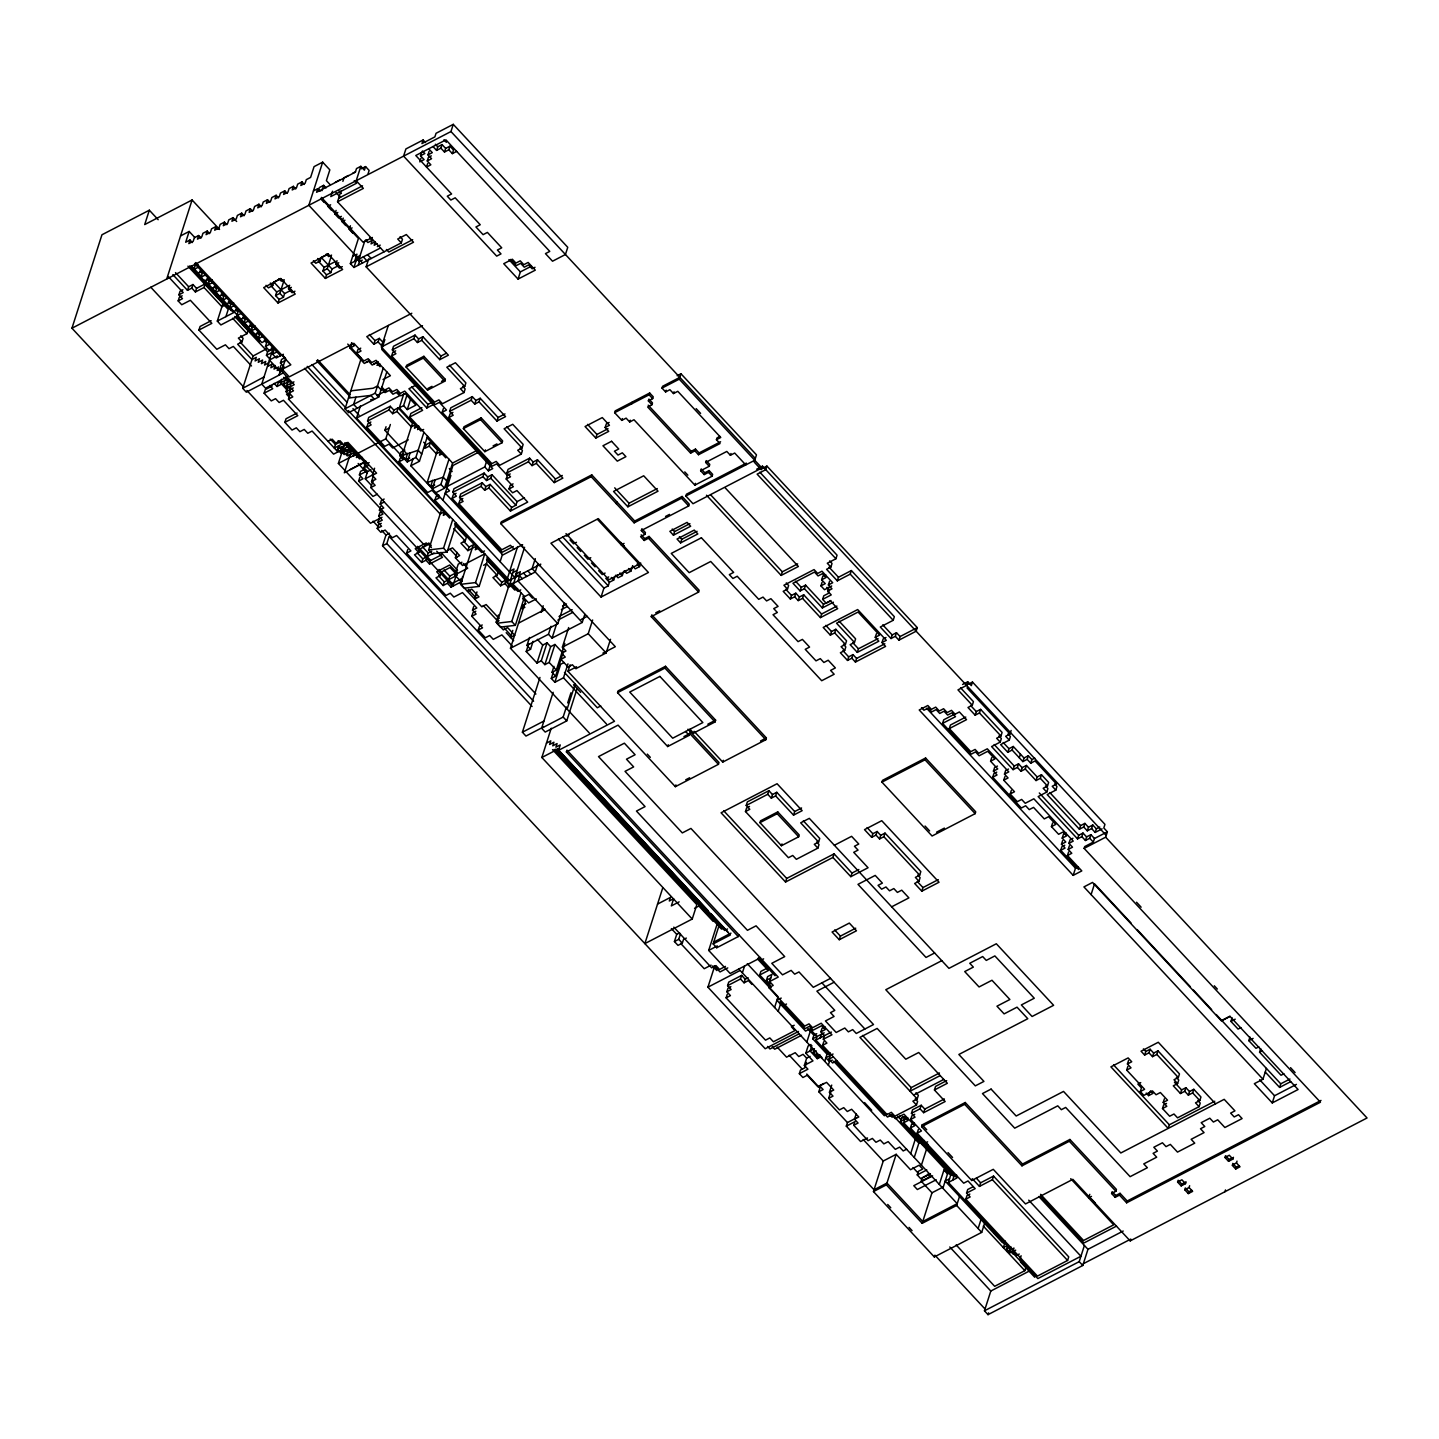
<?xml version="1.0" encoding="UTF-8"?>
<svg xmlns="http://www.w3.org/2000/svg" width="1439" height="1439" viewBox="0 0 1439 1439"><rect width="100%" height="100%" fill="white"/><g stroke="black" fill="none" stroke-linecap="round" stroke-linejoin="round"><path stroke-width="1.5" d="M738.783 969.023L957.205 1203.652L922.759 1221.531L886.946 1183.074L874.031 1189.765L71.95 328.218L101.953 234.773L149.332 210.202L158.164 219.699M149.332 210.202L144.709 224.574L192.089 199.985L219.537 229.467M166.708 279.04L192.089 199.985M194.895 237.597L189.157 231.445L185.703 242.238L190.002 239.989L192.394 242.561M190.002 239.989L188.851 243.587L193.168 241.356L194.319 237.759L198.618 235.528L201.01 238.083M251.519 365.956L233.334 346.439L229.017 348.67L225.437 344.82L216.821 349.281L198.924 330.053L211.839 323.361L190.362 300.283L181.746 304.744L178.166 300.895L182.483 298.664L178.904 294.815L180.055 291.218L182.915 289.743M198.618 235.528L197.467 239.126L201.784 236.877L202.935 233.298L207.234 231.049L209.626 233.622M178.166 300.895L179.317 297.297L182.195 295.822M201.73 271.144L197.413 273.374L193.833 269.525L194.985 265.927L197.863 264.434M172.86 274.615L187.502 290.354L188.671 286.757L192.97 284.526L196.549 288.358L195.398 291.955L191.819 288.106L192.97 284.526M207.234 231.049L206.083 234.647L210.382 232.416L211.551 228.819L215.85 226.589L218.242 229.143M215.85 226.589L214.699 230.186L218.998 227.938L220.167 224.358L224.466 222.11L226.858 224.682M208.889 278.824L204.572 281.073L200.992 277.223L202.162 273.626L199.769 271.054M224.466 222.11L223.315 225.707L227.614 223.477L228.765 219.879L233.082 217.649L236.662 221.498M195.398 291.955L204.014 287.494L205.165 283.897L223.063 303.125L217.307 321.095L220.887 324.944L238.101 316.004M216.048 286.523L211.749 288.753L208.169 284.904L209.321 281.325L212.181 279.832M233.082 217.649L231.931 221.246L236.23 218.998L237.381 215.418L241.698 213.17L244.072 215.742M198.924 330.053L200.075 326.473L211.155 320.717M223.207 294.222L218.908 296.452L215.328 292.603L216.48 289.005L214.087 286.451M241.698 213.17L240.547 216.767L244.846 214.537L245.997 210.939L250.314 208.709L252.688 211.263M250.314 208.709L249.145 212.306L253.462 210.058L254.613 206.479L258.93 204.23L261.304 206.802M230.366 301.902L226.067 304.151L222.487 300.301L223.639 296.704L221.246 294.132M258.93 204.23L257.761 207.828L262.078 205.597L263.229 202L267.528 199.769L269.92 202.323M225.905 316.634L228.225 309.439L187.933 266.161M237.525 309.601L233.226 311.831L229.646 307.982L230.798 304.402L233.676 302.91M267.528 199.769L266.377 203.367L270.694 201.118L271.845 197.539L276.144 195.29L278.536 197.863M244.702 317.3L240.385 319.53L236.805 315.681L237.957 312.083L235.564 309.529M276.144 195.29L274.993 198.888L279.31 196.657L280.461 193.06L284.76 190.829L287.152 193.384M284.76 190.829L283.609 194.427L287.908 192.178L289.077 188.599L293.376 186.351L295.768 188.923M251.861 324.98L247.544 327.229L243.964 323.379L245.116 319.782L242.741 317.21M276.9 367.611L274.04 369.086L275.191 365.506L270.874 367.736L272.043 364.139L267.726 366.369L268.877 362.772L264.578 365.02L265.729 361.423L261.412 363.653L262.582 360.056L258.265 362.304L259.416 358.707L255.117 360.937L256.268 357.34L251.969 359.588L237.633 344.191L241.95 341.96L243.101 338.363L240.709 335.809M293.376 186.351L292.225 189.948L296.524 187.718L297.693 184.12L301.992 181.89L304.384 184.444M241.95 341.96L238.37 338.111L246.986 333.65L248.138 330.053L236.68 317.749M259.02 332.679L254.703 334.909L251.123 331.06L252.275 327.48L255.153 325.987M301.992 181.89L300.841 185.487L305.14 183.239L306.291 179.659L310.608 177.411L314.062 166.636L322.678 162.157L329.837 169.856L326.383 180.648L329.963 184.48M266.017 285.318L268.409 287.872L272.708 285.642L273.878 282.044L280.767 278.464L295.229 294.06L277.997 302.999L263.679 287.62L280.893 278.68M266.179 340.377L261.88 342.608L258.283 338.759L259.452 335.161L257.059 332.607M280.857 365.506L279.706 369.103L283.285 372.935L246.321 392.181L242.723 388.332L253.12 355.991L266.683 348.724M277.997 302.999L279.148 299.42L275.568 295.571L276.72 291.973L289.653 285.264L288.484 288.861L292.063 292.711L294.941 291.218M275.568 295.571L279.885 293.34L283.915 280.749M322.678 162.157L308.827 205.291L362.538 262.977M273.338 348.058L269.039 350.289L265.46 346.457L266.611 342.86L264.218 340.288M320.142 191.243L317.749 188.689L316.598 192.268L355.361 172.158L356.512 168.561L360.829 166.33L364.409 170.18L365.56 166.582L369.139 170.432L367.988 174.029M279.148 299.42L283.465 297.171L284.616 293.592L291.505 290.012M318.181 191.171L319.332 187.574L323.649 185.343L326.041 187.897M269.83 358.959L266.449 355.343L267.6 351.746L273.14 348.868M321.922 190.721L323.649 185.343M273.158 348.292L261.754 384.123L265.531 388.188L287.081 377.018M283.375 354.264L276.198 357.987L272.619 354.138L273.77 350.558L271.377 347.986M347.95 446.684L333.596 454.13L312.101 431.052L307.802 433.283L304.223 429.434L299.906 431.664L296.326 427.833L292.027 430.063L284.868 422.364L297.783 415.655L283.465 400.276L279.148 402.506L275.568 398.675L271.269 400.905L264.11 393.207L265.262 389.609L272.151 386.048M332.535 191.207L330.79 196.603L356.638 183.185L354.246 180.63M278.339 366.855L277.187 370.453L284.005 366.855L280.425 363.006L281.576 359.426L285.03 357.627M278.968 375.183L280.137 371.586L269.381 360.038L277.331 355.919M383.008 379.536L390.401 375.705L376.065 360.326L371.766 362.556L368.186 358.725L363.887 360.955L356.71 353.257L361.027 351.026L353.868 343.327L289.257 376.856L282.206 369.283L285.659 358.491L282.799 355.415M274.165 383.422L277.025 386.497L278.177 382.918L281.63 381.119M342.878 181.35L344.029 177.752L348.328 175.522M384.087 251.807L337.535 201.802L340.989 191.027M287.638 390.563L280.461 382.864L281.63 379.266M341.385 216.354L338.507 217.847L334.927 213.997L336.096 210.4M313.396 260.729L315.789 263.283L320.088 261.053L321.239 257.455L328.146 253.894M337.895 451.9L288.484 399.107L289.635 395.509L286.055 391.66L287.206 388.062L283.627 384.231L284.778 380.633M325.376 278.429L342.608 269.489L328.272 254.091L311.058 263.031L325.376 278.429L326.527 274.831L322.948 270.982L324.099 267.384L335.305 261.574M288.484 399.107L292.783 396.876L289.203 393.027L290.354 389.429L286.775 385.58L287.926 381.983L283.627 377.378M345.684 225.527L342.104 221.678L343.255 218.098M322.948 270.982L327.247 268.751L331.294 256.178M289.203 393.027L293.502 390.796L289.923 386.947L291.074 383.35L285.354 377.198M360.829 166.33L356.206 180.702L363.365 188.401L337.535 201.802M326.527 274.831L330.826 272.601L331.995 269.003L338.885 265.424M284.868 422.364L286.019 418.767L297.1 413.029M342.32 266.629L339.442 268.122L335.863 264.272L337.014 260.675M352.843 233.226L349.263 229.377L350.414 225.779M400.078 236.715L402.47 239.27L401.301 242.867L353.94 267.456L350.343 263.607L358.419 238.46L338.741 217.289M354.66 261.376L356.962 254.181L352.663 256.412M353.94 267.456L356.242 260.261M358.959 259.146L364.733 241.176L367.611 239.683M358.239 265.226L359.39 261.628L362.268 260.135M369.805 237.723L372.197 240.295L371.046 243.893L375.345 241.644L374.194 245.242L377.072 243.749M439.758 359.642L440.91 356.063L422.904 336.708L421.753 340.306L439.758 359.642L448.374 355.181L366.136 266.827L368.69 258.84M380.076 366.657L376.496 362.808L372.197 365.056L368.618 361.207L364.301 363.437L349.983 348.058L351.71 342.662M423.12 139.997L421.969 143.594L434.884 136.885L436.053 133.287L453.267 124.348L567.757 247.31L565.437 254.505L552.522 261.214L545.471 253.624L549.77 251.393L445.928 139.853L415.781 155.502L451.594 193.959L447.277 196.19L450.857 200.039L455.174 197.809L480.23 224.736L475.931 226.966L483.09 234.665L487.407 232.416L501.725 247.814L497.408 250.044L500.988 253.894L496.689 256.124L403.586 156.114L405.906 148.936L423.12 139.997L425.512 142.551M356.71 353.257L357.879 349.659L360.739 348.166M420.943 158.236L419.792 161.834L424.091 159.603L420.512 155.754L421.681 152.156M386.821 371.874L378.745 397.02L348.598 412.669L345.018 408.82L361.171 358.509L347.734 344.083M427.689 163.434L426.52 167.032L430.837 164.801L427.257 160.952L431.556 158.722L427.977 154.872L429.128 151.275M339.388 442.421L335.467 444.453L334.316 448.051L342.446 443.824M427.257 160.952L428.408 157.355L431.286 155.88M341.043 453.249L337.463 449.4L338.633 445.802L341.007 448.374M355.937 397.164L353.616 404.359L357.196 408.19M411.806 313.252L366.783 336.618L373.834 344.209L374.985 340.611L379.302 338.381L382.882 342.23L381.731 345.81L378.151 341.978L379.302 338.381M433.013 146.562L436.593 150.411L437.744 146.814L442.061 144.584L445.64 148.415L444.489 152.012L440.892 148.163L442.061 144.584M345.36 451.019L341.78 447.169L340.629 450.767L344.209 454.616M457.35 571.913L452.745 586.285L338.363 463.43L344.137 445.478M347.357 455.965L343.777 452.116L344.928 448.518L347.321 451.091M449.616 518.076L356.512 418.083L360.47 405.762M350.504 457.332L346.925 453.483L348.076 449.885L350.468 452.458M510.449 511.043L511.6 507.463L490.105 484.385L488.954 487.965L510.449 511.043L527.681 502.103L516.925 490.573L512.626 492.804L509.046 488.954L513.345 486.724L506.186 479.025L507.337 475.446L496.599 463.898L492.3 466.128L442.169 412.291L446.468 410.043L439.309 402.362L435.01 404.593L381.389 347.015L388.314 325.448M71.95 328.218L450.965 131.543L453.267 124.348M384.861 339.586L381.713 349.389L492.714 468.628L488.415 470.859L484.781 466.956L487.299 459.113M345.18 444.741L351.242 451.252L344.317 472.801L365.848 461.631M448.788 149.782L449.939 146.184L453.519 150.034L452.368 153.631L448.788 149.782L444.489 152.012M345.018 408.82L375.165 393.171L383.242 368.024M408.28 439.848L392.631 447.979L389.052 444.129L384.735 446.36L366.837 427.131L371.136 424.901L367.557 421.051L368.708 417.454L390.257 406.284L393.836 410.133L392.685 413.713L389.088 409.881L390.257 406.284M366.837 427.131L367.988 423.534L370.866 422.041M462.764 386.389L465.157 388.944L464.006 392.541L442.457 403.711L438.877 399.88L434.578 402.111L391.606 355.955L395.905 353.724L392.325 349.875L393.495 346.277L415.026 335.107L418.605 338.956L417.454 342.536L413.874 338.687L415.026 335.107M391.606 355.955L392.757 352.357L395.635 350.864M377.288 494.207L372.971 496.437L358.653 481.058L362.97 478.809L359.39 474.96L360.541 471.38L363.977 469.582M358.653 481.058L359.804 477.46M371.334 485.303L365.254 478.773L367.557 471.578L363.977 467.729L365.128 464.149M406.392 453.393L384.897 430.315L386.048 426.717M406.086 367.053L406.661 365.254L423.875 356.314L445.37 379.392L444.795 381.191L427.563 390.131L406.086 367.053L423.3 358.113L423.875 356.314M431.232 545.597L428.858 543.025L424.541 545.255L370.83 487.569L375.147 485.339L371.55 481.489L375.867 479.259L372.287 475.41L374.59 468.215M371.55 481.489L373.295 476.093M338.363 463.43L385.742 438.859L390.365 424.487M370.83 487.569L373.133 480.374M392.685 413.713L396.984 411.482L398.135 407.885L412.453 423.282L402.075 455.623L405.654 459.473L409.683 458.124M423.642 429.452L420.764 430.945L399.287 407.867L403.891 393.495M399.287 407.867L403.586 405.636L406.877 395.365M403.586 405.636L407.273 409.593L410.565 399.322M512.392 646.183L501.887 634.905L493.271 639.366L489.692 635.516L485.375 637.765L478.216 630.066L482.533 627.836L471.794 616.288L476.093 614.057L472.514 610.208L476.813 607.978L462.495 592.598L453.879 597.059L450.299 593.21L446 595.458L406.607 553.134L410.906 550.903L396.588 535.524L392.289 537.754L385.13 530.056L380.813 532.304L377.234 528.455L381.551 526.224L377.953 522.375L382.27 520.145L378.691 516.295L382.99 514.047L379.41 510.215L383.727 507.967L380.148 504.136L381.299 500.538L384.159 499.045M379.41 510.215L380.562 506.618M435.873 492.696L444.489 488.235L452.565 463.07L409.701 417.04L410.852 413.443L421.933 407.687M378.691 516.295L379.842 512.698L382.72 511.205M377.953 522.375L379.123 518.777M509.136 579.989L434.866 500.214L439.183 497.966L432.006 490.285L427.707 492.516L399.053 461.739L403.37 459.509L399.79 455.659L400.941 452.08L404.863 450.047M377.234 528.455L378.385 524.857L381.263 523.364M399.053 461.739L400.222 458.16L403.082 456.667M427.563 390.131L428.138 388.332L431.97 386.354M405.654 459.473L407.633 453.303M385.742 438.859L407.237 461.937L410.115 452.943M417.616 429.595L418.767 425.998M532.088 706.477L382.522 545.813L385.976 535.038L389.429 533.257M416.303 384.915L408.928 388.746L426.825 407.974L427.977 404.395L431.664 402.47M524.569 547.306L514.856 577.543L410.817 465.768L413.119 458.591M382.522 545.813L386.821 543.582L389.124 536.405L535.902 694.048M407.237 461.937L415.835 457.458L423.911 432.312M410.817 465.768L419.415 461.307L427.509 436.143M430.369 442.51L426.052 444.741L424.901 448.338L429.218 446.108L430.369 442.51L437.528 450.209L427.149 482.551L430.729 486.382L434.74 485.051M442.169 412.291L443.32 408.694M520.055 447.925L522.447 450.497L521.296 454.076L499.747 465.265L496.167 461.415L491.868 463.646L448.896 417.49L453.195 415.259L449.616 411.41L450.785 407.813L472.316 396.642L475.895 400.492L474.744 404.089L471.165 400.24L472.316 396.642M448.896 417.49L450.047 413.892L452.925 412.399M406.607 553.134L407.759 549.554M430.729 486.382L432.707 480.23M464.006 392.541L460.408 388.692L464.725 386.461L465.876 382.864L449.472 365.236M435.172 479.871L432.294 488.846L440.91 484.385L448.986 459.221M434.866 500.214L436.017 496.617L438.895 495.124M431.718 551.227L428.264 553.026L425.962 560.203L421.663 562.451L414.504 554.752L418.803 552.522L419.954 548.925L428.57 544.446L431.43 547.539M463.376 428.588L463.952 426.789L481.166 417.85L502.661 440.928L502.085 442.726L484.853 451.666L463.376 428.588L480.59 419.648L481.166 417.85M421.663 562.451L422.814 558.854L434.002 553.044M522.015 546.478L522.591 544.679L502.841 554.968L445.245 493.091L449.544 490.861L446.018 487.066L452.943 465.499L478.144 452.44M442.924 500.286L450.911 475.446M456.361 523.292L447.115 552.036L432.204 553.781L428.624 549.95L441.305 510.413L348.364 410.565M518.058 279.094L535.29 270.154L528.131 262.456L523.832 264.686L520.252 260.837L515.935 263.085L512.356 259.236L503.74 263.697L518.058 279.094L520.378 271.899L531.441 266.161M479.043 401.841L480.194 398.261L498.11 417.49L496.941 421.069L479.043 401.841L474.744 404.089M425.962 560.203L429.542 564.052L430.693 560.455L441.773 554.717M513.291 546.514L502.211 552.252L452.08 498.416L456.379 496.167L452.799 492.336L453.951 488.738L484.098 473.089L487.695 476.939L486.526 480.536L482.946 476.687L484.098 473.089M452.08 498.416L453.231 494.818L456.109 493.325M513.975 549.14L510.395 545.309L501.779 549.77L458.807 503.614L463.124 501.384L459.545 497.534L460.696 493.937L482.227 482.767L485.806 486.616L484.655 490.213L481.076 486.364L482.227 482.767M447.115 552.036L443.536 548.187L452.763 519.443M458.807 503.614L459.958 500.017L462.836 498.524M454.922 573.424L449.759 576.104L447.439 583.281L443.14 585.529L435.981 577.83L440.28 575.6L441.431 572.003L450.047 567.524L455.785 573.693M484.853 451.666L485.429 449.867M443.14 585.529L444.291 581.932L457.224 575.222M466.83 563.243L462.531 565.473L455.372 557.792L457.098 552.396M478.198 548.259L475.32 549.752L476.489 546.154L467.873 550.633L460.912 543.169L465.229 540.938L466.38 537.341L454.922 525.019M460.768 581.374L454.778 574.934L458.232 564.142L461.919 562.235M447.439 583.281L451.037 587.13L452.188 583.532L461.415 578.748M488.415 470.859L490.303 464.977M486.526 480.536L490.843 478.288L491.994 474.708L517.051 501.635L515.899 505.215L511.6 507.463M467.873 550.633L469.024 547.036L473.323 544.805L460.642 584.324L464.221 588.173L479.133 586.428L488.361 557.684M462.656 576.535L460.354 583.73L481.831 606.808L486.148 604.56L499.027 618.41M506.186 479.025L510.503 476.795L506.906 472.945L508.075 469.348L529.606 458.178L533.185 462.027L532.034 465.624L528.455 461.775L529.606 458.178M479.133 586.428L475.554 582.579L484.781 553.835L467.567 562.775M521.296 454.076L517.716 450.245L522.015 447.997L523.166 444.399L506.762 426.771M509.046 488.954L510.197 485.357L513.075 483.882M476.975 591.915L474.672 599.11L478.971 596.879L471.812 589.181L467.513 591.411M472.514 610.208L473.665 606.61M602.869 653.162L615.316 646.705L500.736 523.616L501.312 521.817L591.771 474.888L634.725 521.044L634.149 522.843L591.177 476.687L591.771 474.888M471.794 616.288L472.945 612.69L475.805 611.215M500.124 561.714L502.427 554.519M478.216 630.066L479.367 626.469L482.245 624.976M500.628 585.817L501.779 582.219L506.078 579.989L504.927 583.586L500.628 585.817L492.929 577.561L497.246 575.312L498.398 571.733L487.659 560.185M536.333 463.394L537.484 459.796L555.4 479.025L554.249 482.623L536.333 463.394L532.034 465.624M537.808 564.016L535.254 572.003L509.406 585.403L506.24 582.022L517.626 546.586M512.788 630.39L510.485 637.567L514.784 635.336L507.625 627.638L503.326 629.886L496.149 622.188L498.47 614.993M510.557 579.773L514.011 568.999L509.712 571.229M532.484 598.21L528.904 594.361L524.587 596.591L515.36 625.335L500.448 627.098L496.869 623.249L509.55 583.712M509.406 585.403L511.133 580.025M513.705 583.173L516.025 575.978M515.36 625.335L511.78 621.486L521.008 592.742M535.29 558.62L532.088 568.603L582.219 622.457L552.072 638.089L548.493 634.257L551.047 626.271M589.235 732.901L510.449 648.287L525.451 601.574L522.591 598.498M540.129 565.923L540.704 564.142L506.24 582.022M541.28 660.807L544.859 664.656L550.633 646.687L547.054 642.837L541.28 660.807L536.963 663.037L526.224 651.507L530.541 649.277L526.962 645.427L529.516 637.441M526.224 651.507L528.797 643.521M595.8 438.068L608.733 431.358L605.135 427.509L609.452 425.278L602.293 417.58L585.061 426.52L595.8 438.068L596.951 434.47L608.031 428.732M544.985 609.129L541.208 611.935L543.187 605.765M530.541 649.277L533.096 641.29M605.135 427.509L606.305 423.929L609.165 422.436M704.786 472.783L701.207 468.934L700.613 470.733L704.211 474.582L704.786 472.783L709.085 470.553L712.665 474.402L712.089 476.201L694.857 485.141L633.987 419.756L629.688 421.987L626.109 418.137L621.792 420.368L614.633 412.687L615.208 410.888L649.673 393.009L653.252 396.84L652.676 398.639L648.359 400.887L651.939 404.719L647.64 406.967L690.612 453.123L694.911 450.875L695.487 449.076L699.066 452.925L698.491 454.724L694.911 450.875M536.963 663.037L542.737 645.086L547.054 642.837M552.072 638.089L556.551 624.13M621.792 420.368L622.368 418.569M543.582 726.929L525.972 736.066L522.393 732.217L539.967 677.445M510.449 648.287L557.828 623.699L564.556 602.743M631.865 403.747L632.441 401.949M544.859 664.656L549.158 662.426L554.932 644.456L562.091 652.155L556.317 670.106L552.018 672.355L555.598 676.204L551.299 678.435L554.878 682.284L563.494 677.805L567.973 663.829M629.688 421.987L630.264 420.188M552.018 672.355L553.943 666.365M551.299 678.435L553.224 672.445M610.514 639.312L606.125 652.964L575.978 668.613L572.398 664.764L568.099 666.994L560.94 659.314L565.239 657.083L561.66 653.234L565.959 650.986L562.379 647.154L568.675 627.548M561.66 653.234L564.808 643.431M555.598 676.204L563.44 651.471M554.878 682.284L560.634 664.314L564.088 662.516M577.111 688.562L566.732 720.903L545.201 732.073L541.604 728.224L553.152 692.303M614.633 412.687L649.097 394.808L649.673 393.009M648.359 400.887L648.935 399.089L652.515 402.938L651.939 404.719M616.252 503.614L616.827 501.815M582.219 622.457L584.774 614.471M738.837 934.774L738.261 936.573L716.73 947.743L713.15 943.912L730.382 934.972L558.494 750.349L614.489 721.281L567.937 671.293L570.114 664.818M662.677 888.115L644.87 943.606L692.231 919.035L541.855 757.49L551.245 728.206M698.491 454.724L720.022 443.554L716.442 439.704L720.759 437.474L677.787 391.318L673.488 393.549L669.89 389.699L665.591 391.948L662.012 388.098L662.588 386.3L679.82 377.36M575.978 668.613L576.553 666.815L567.937 671.293M627.872 506.816L658.019 491.185L643.701 475.787L613.554 491.436L627.872 506.816L629.023 503.236L657.299 488.558M665.591 391.948L666.167 390.149M562.379 647.154L588.227 633.736L592.634 620.011M601.052 597.059L648.431 572.488L598.3 518.634L550.921 543.222L601.052 597.059L603.93 588.083L608.247 585.853L609.399 582.255L613.698 580.025L614.849 576.427L617.727 574.934M541.604 728.224L563.153 717.054L566.39 706.945M567.686 702.916L570.941 692.807M567.11 709.139L575.186 683.993M558.494 750.349L560.239 744.952L555.922 747.183L557.073 743.585L552.774 745.834L553.925 742.236L549.626 744.467L550.777 740.869L546.46 743.118M673.488 393.549L674.064 391.75M662.012 388.098L679.244 379.159L680.971 373.762L756.482 454.868L754.18 462.063L761.339 469.762L762.49 466.164L1106.231 835.393M615.622 575.222L618.015 577.776L622.314 575.546L623.465 571.949L626.343 570.456M738.261 936.573L566.39 751.949L566.966 750.151L778.229 977.081L769.613 981.56L773.193 985.409L768.894 987.64L804.689 1026.097L809.006 1023.866L812.585 1027.716L821.201 1023.237L831.94 1034.785L823.324 1039.246L826.903 1043.095L822.604 1045.326L887.054 1114.559L891.353 1112.329L894.932 1116.178L916.481 1105.008L917.632 1101.411L915.24 1098.838M644.888 534.391L641.308 530.541L641.884 528.743L645.463 532.592L644.888 534.391L640.589 536.621L644.168 540.47L648.467 538.222L649.061 536.423L699.174 590.278L698.599 592.077L651.237 616.665L765.818 739.736L722.738 762.094L694.102 731.318L693.526 733.117L689.947 729.267M624.238 570.743L626.631 573.316L630.93 571.085L632.656 565.689M644.168 540.47L644.744 538.672L649.061 536.423M632.854 566.282L635.229 568.837L639.546 566.606L640.697 563.009M690.612 453.123L691.188 451.324L695.487 449.076M690.36 731.767L689.209 735.347L667.678 746.535L617.547 692.681L618.122 690.882L665.502 666.293L715.633 720.148L715.057 721.946L693.526 733.117M634.149 522.843L681.528 498.254L682.104 496.455L689.263 504.154L688.687 505.952L641.308 530.541M679.244 379.159L761.915 467.963L693.004 503.722L685.845 496.023L686.421 494.225L746.337 463.142L745.762 464.923L734.699 453.051L730.382 455.282L726.803 451.45L705.65 462.423L709.229 466.272L700.613 470.733M673.434 535.182L690.666 526.242L687.087 522.393L669.855 531.333L673.434 535.182L674.603 531.585L689.911 523.652M651.237 616.665L651.813 614.867L766.393 737.937L765.818 739.736M694.857 485.141L695.433 483.342M705.65 462.423L706.225 460.624L709.805 464.473L709.229 466.272M680.611 542.881L697.825 533.941L694.246 530.092L677.032 539.031L680.611 542.881L681.762 539.283L697.07 531.333M716.442 439.704L717.018 437.906L719.896 436.413M704.211 474.582L708.51 472.352L709.085 470.553M730.382 455.282L730.976 453.501M617.547 692.681L664.926 668.092L665.502 666.293M667.678 746.535L668.254 744.736M898.907 640.157L916.139 631.217L917.291 627.62L766.915 466.074L765.746 469.672L757.13 474.133L835.915 558.764L827.299 563.225L830.879 567.074L826.58 569.304L837.318 580.852L850.233 574.143L851.384 570.546L894.356 616.701L893.205 620.299L880.29 627.008L891.029 638.538L895.328 636.308L896.479 632.71L900.077 636.56L898.907 640.157L895.328 636.308M566.39 751.949L618.068 725.13L675.359 786.683L675.934 784.885M675.359 786.683L718.439 764.325L719.014 762.526L687.986 729.195M706.495 495.214L781.161 575.42L782.312 571.823L797.638 563.872M722.738 762.094L723.313 760.296M686.331 938.066L683.471 939.559L682.32 943.139L678.003 945.387L674.423 941.538L676.726 934.343L679.604 932.85M794.652 596.771L798.231 600.621L799.382 597.023L795.803 593.174L794.652 596.771L790.353 599.002L783.194 591.321L787.493 589.091L788.644 585.493L786.27 582.921M674.423 941.538L678.722 939.307L680.467 933.911M790.353 599.002L791.504 595.422L795.803 593.174M692.231 919.035L696.854 904.663L552.54 749.647M831.688 585.979L824.511 589.702L820.932 585.853L825.231 583.622L821.651 579.773L825.968 577.543L822.371 573.693L818.072 575.924L814.492 572.074L792.961 583.245L800.12 590.943L801.271 587.346L805.57 585.115L823.486 604.344L822.335 607.942L804.419 588.713L805.57 585.115M802.548 598.39L803.699 594.793L821.597 614.021L820.446 617.619L802.548 598.39L798.231 600.621M816.633 841.977L819.025 844.549L817.874 848.129L796.343 859.317L792.745 855.468L788.446 857.698L745.474 811.542L749.791 809.312L746.211 805.462L747.363 801.865L768.894 790.695L772.473 794.544L771.322 798.141L767.742 794.292L768.894 790.695M745.474 811.542L746.625 807.945L749.503 806.452M821.651 579.773L822.802 576.176L825.68 574.683M820.932 585.853L822.083 582.255M830.879 567.074L832.03 563.476L829.655 560.922M760.332 957.852L730.167 973.501L708.69 950.424L716.766 925.259M820.446 617.619L837.678 608.679L830.519 600.98L826.202 603.211L822.622 599.379L823.774 595.782L828.091 593.552L829.242 589.954L826.849 587.382M835.915 558.764L837.066 555.166L759.81 472.172M713.15 943.912L718.763 926.428M822.622 599.379L831.238 594.901L827.659 591.051L831.976 588.821L828.378 584.971L829.548 581.374M827.659 591.051L828.81 587.472M716.73 947.743L717.306 945.945L708.69 950.424M837.318 580.852L838.469 577.255L851.384 570.546M759.954 822.64L760.529 820.842L777.762 811.902L799.239 834.98L798.663 836.779L781.431 845.718L759.954 822.64L777.186 813.701L777.762 811.902M798.501 1031.457L765.206 1048.725L707.916 987.19L714.212 967.584M775.621 795.893L776.772 792.295L794.688 811.542L793.537 815.122L775.621 795.893L771.322 798.141M855.432 662.048L885.579 646.399L881.999 642.549L886.298 640.319L857.662 609.56L823.198 627.44L830.357 635.121L831.508 631.523L835.825 629.293L846.564 640.841L845.413 644.42L841.096 646.669L844.675 650.5L840.376 652.748L847.535 660.429L851.834 658.199L853.003 654.601L856.583 658.45L855.432 662.048L851.834 658.199M830.357 635.121L834.674 632.89L835.825 629.293M794.22 1025.252L791.36 1026.744L794.94 1030.594L773.409 1041.764L769.811 1037.915L765.512 1040.163L726.119 997.857L730.436 995.608L726.857 991.759L731.156 989.528L727.576 985.679L728.728 982.1L741.661 975.39L745.24 979.24L744.071 982.819L740.491 978.988L741.661 975.39M726.857 991.759L728.008 988.179L730.868 986.686M726.119 997.857L727.271 994.259M781.431 845.718L782.007 843.92M844.675 650.5L845.826 646.92L843.452 644.348M742.362 972.872L744.683 965.695M847.535 660.429L848.686 656.85L853.003 654.601M876.405 633.754L875.254 637.351L878.833 641.2L857.302 652.371L850.143 644.672L854.442 642.442L855.611 638.844L839.189 621.216M857.302 652.371L858.453 648.773L878.042 638.628M793.537 815.122L802.153 810.661L777.078 783.733L721.083 812.783L785.55 882.017L786.701 878.438L834.08 853.849L851.978 873.077L850.827 876.675L832.911 857.446L834.08 853.849M771.178 987.298L759.72 974.994L760.871 971.397L767.778 967.817M768.894 987.64L770.045 984.042L766.465 980.193L767.617 976.613L771.916 974.365L769.613 981.56M881.999 642.549L883.15 638.97L886.01 637.477M817.874 848.129L814.294 844.279L818.593 842.049L819.744 838.451L803.34 820.824M891.029 638.538L892.18 634.941L896.479 632.71M774.596 1007.498L778.049 996.705L747.291 963.662M778.175 1011.347L780.478 1004.152M881.945 782.15L882.521 780.352L925.601 758.011L975.732 811.848L975.156 813.647L932.076 836.005L881.945 782.15L925.025 759.81L925.601 758.011M917.722 875.092L920.115 877.646L918.963 881.244L914.646 883.474L921.805 891.173L939.037 882.233L881.747 820.698L864.515 829.637L871.674 837.318L872.843 833.721L877.142 831.49L880.722 835.34L879.571 838.937L875.991 835.088L877.142 831.49M839.261 939.721L856.475 930.781L849.316 923.083L832.084 932.022L839.261 939.721L840.412 936.123L855.719 928.173M806.829 1042.106L810.283 1031.331M906.66 1149.167L903.206 1150.948L899.627 1147.117L895.328 1149.347L888.169 1141.649L883.852 1143.879L880.272 1140.048L875.973 1142.278L872.394 1138.429L868.077 1140.659L853.759 1125.28L858.058 1123.05L854.478 1119.2L858.795 1116.97L851.636 1109.271L847.319 1111.502L843.74 1107.652L839.441 1109.901L828.684 1098.353L833.001 1096.122L829.422 1092.273L833.721 1090.043L826.562 1082.344L817.946 1086.823L807.207 1075.275L802.908 1077.505L799.329 1073.674L800.48 1070.076L804.779 1067.846L806.506 1062.45M799.329 1073.674L807.927 1069.195L804.347 1065.346L812.963 1060.885L805.804 1053.186L808.106 1046.009L810.984 1044.516M804.347 1065.346L806.667 1058.169L810.103 1056.37M824.727 1061.334L827.029 1054.157L812.711 1038.76L813.862 1035.181L816.74 1033.688M811.848 1045.559L810.121 1050.956L817.28 1058.654L820.716 1056.856M836.922 1060.723L832.605 1062.953L829.026 1059.104L830.195 1055.506L815.859 1040.127L817.01 1036.53L809.851 1028.849L805.552 1031.079L776.898 1000.303L781.215 998.072M819.726 1054.661L816.848 1056.154L813.269 1052.305L814.42 1048.725L805.804 1053.186M823.324 1039.246L824.475 1035.648L820.896 1031.817L822.047 1028.219L824.925 1026.726M879.571 838.937L883.87 836.707L885.021 833.109L920.834 871.566L919.683 875.164L915.384 877.394L918.963 881.244M820.176 1037.897L821.327 1034.299M817.28 1058.654L818.431 1055.057M822.604 1045.326L823.756 1041.746M867.519 1137.961L860.612 1141.541L846.294 1126.161L847.445 1122.564L818.809 1091.787L819.96 1088.19L806.775 1074.034M828.306 1065.184L829.458 1061.586L832.336 1060.111M1078.638 869.534L1060.741 850.305L1065.04 848.075L1061.46 844.225L1065.777 841.995L1062.198 838.146L1066.497 835.915L1062.917 832.066L1058.618 834.296L1051.441 826.616L1055.758 824.367L1048.599 816.686L1044.282 818.917L1033.544 807.387L1029.245 809.617L1025.665 805.768L1021.348 807.999L992.712 777.24L997.011 774.991L993.432 771.142L997.731 768.912L990.572 761.231L994.889 758.983L987.73 751.302L979.114 755.763L975.534 751.913L971.217 754.162L942.581 723.385L943.732 719.788L954.812 714.05M829.422 1092.273L831.724 1085.096M828.684 1098.353L831.005 1091.176M949.308 728.584L966.54 719.644L959.381 711.963L955.064 714.194L951.485 710.344L947.186 712.575L943.606 708.725L939.289 710.974L935.71 707.125L931.411 709.355L927.831 705.506L919.215 709.985L1073.188 875.362L1081.804 870.901L1067.468 855.521L1071.785 853.273L1068.206 849.442L1072.505 847.193L1068.925 843.362L1073.224 841.113L1033.85 798.807L1025.234 803.286L1021.654 799.436L1017.337 801.667L1010.178 793.968L1014.495 791.738L1003.738 780.208L1008.055 777.959L1004.476 774.128L1008.775 771.88L987.298 748.802L978.682 753.281L975.102 749.431L970.785 751.662L949.308 728.584L950.46 725.004L965.785 717.054M1126.629 1202.806L1127.205 1201.007L1120.046 1193.309L1119.47 1195.107L1126.629 1202.806L1320.444 1102.22L1084.125 848.38L1105.656 837.192L1107.382 831.814L1103.803 827.965L1104.954 824.367L972.476 682.05L971.325 685.648L967.745 681.798L966.594 685.396L957.978 689.875L972.296 705.254L967.997 707.484L975.156 715.183L979.455 712.953L980.607 709.355L1002.102 732.433L1000.95 736.031L996.633 738.261L1000.213 742.11L991.597 746.571L1013.092 769.649L1017.391 767.419L1018.542 763.821L1022.122 767.671L1020.971 771.268L1017.391 767.419M972.296 705.254L973.448 701.656L960.568 687.806M975.156 715.183L976.308 711.586L980.607 709.355M921.805 891.173L922.957 887.575L938.282 879.625M854.478 1119.2L856.223 1113.804M853.759 1125.28L854.91 1121.683L846.294 1126.161M990.572 761.231L991.723 757.634M1000.213 742.11L1001.364 738.513L998.99 735.941M993.432 771.142L994.583 767.563L997.461 766.07M992.712 777.24L993.863 773.642L996.723 772.149M1012.121 750.043L1022.859 761.591L1024.01 757.993L1013.272 746.463L1012.121 750.043L1007.804 752.291L1000.645 744.593L1009.261 740.114L1005.681 736.282L1009.98 734.034L1011.131 730.454M1009.261 740.114L1010.412 736.534L1008.019 733.962M1007.804 752.291L1008.955 748.694L1013.272 746.463M1004.476 774.128L1005.627 770.531L1008.505 769.038M1003.738 780.208L1004.908 776.61M984.582 1223.384L981.704 1232.378L934.325 1256.949L873.455 1191.564L883.258 1161.021L896.173 1154.312L910.509 1169.709L919.107 1165.23L922.705 1169.08L918.388 1171.31L917.237 1174.908L920.816 1178.757L930.385 1173.792M939.451 1072.972L911.193 1087.632L910.042 1091.23L940.189 1075.581M1013.092 769.649L1014.243 766.052L1018.542 763.821M1009.225 1247.829L948.355 1182.444L950.657 1175.249L900.526 1121.395L901.677 1117.815M1019.28 757.741L1020.431 754.144M952.654 1180.196L953.805 1176.616L903.674 1122.762L904.843 1119.164L902.451 1116.61M1010.178 793.968L1011.329 790.389M873.455 1191.564L886.37 1184.873L896.173 1154.312M965.245 1102.508L964.67 1104.307L1021.96 1165.842L1022.535 1164.043L965.245 1102.508L922.183 1124.848L921.608 1126.647L971.739 1180.502L972.314 1178.703L979.473 1186.402L980.625 1182.804L993.54 1176.095L1068.745 1256.877L1067.594 1260.456L1037.447 1276.105L965.821 1199.191L970.138 1196.942L966.558 1193.093L975.174 1188.632L967.997 1180.933L963.698 1183.182L917.147 1133.177L921.464 1130.946L910.707 1119.398L915.024 1117.168L911.445 1113.318L912.596 1109.721L921.212 1105.26L924.791 1109.091L923.64 1112.689L920.061 1108.839L921.212 1105.26M910.707 1119.398L911.876 1115.801L914.736 1114.308M916.481 1105.008L912.884 1101.159L917.201 1098.928L918.352 1095.331L915.959 1092.759M1027.158 759.36L1028.309 755.763L1031.889 759.612L1030.738 763.192L1027.158 759.36L1022.859 761.591M1025.288 769.02L1026.439 765.44L1037.177 776.97L1036.026 780.568L1025.288 769.02L1020.971 771.268M948.355 1182.444L956.971 1177.965L910.419 1127.96L911.571 1124.381L914.449 1122.888M910.671 1153.646L915.276 1139.274M917.147 1133.177L918.298 1129.579M923.64 1112.689L945.171 1101.519L934.433 1089.989L935.584 1086.391L946.664 1080.635M914.251 1157.496L918.855 1143.124L921.733 1141.631M1036.026 780.568L1040.325 778.337L1041.476 774.74L1048.653 782.438L1047.484 786.018L1043.185 788.266L1046.765 792.098L1038.149 796.576L1077.541 838.883L1081.84 836.653L1082.991 833.055L1086.589 836.904L1085.42 840.502L1081.84 836.653M921.41 1165.194L927.166 1147.225M886.37 1184.873L922.183 1223.33L931.986 1192.787L921.248 1181.239L922.399 1177.642L927.561 1174.961M1046.765 792.098L1047.916 788.518L1045.523 785.946M1083.729 826.975L1087.308 830.825L1088.46 827.227L1084.88 823.378L1083.729 826.975L1079.412 829.206L1047.196 794.598L1055.812 790.119L1056.963 786.521L1054.571 783.967M1051.441 826.616L1052.611 823.018M939.307 1184.423L943.93 1170.051L946.79 1168.558M942.887 1188.272L947.51 1173.9L950.37 1172.407M1062.198 838.146L1063.349 834.548L1066.209 833.073M1061.46 844.225L1062.612 840.628M1060.741 850.305L1061.892 846.726L1064.77 845.233M934.325 1256.949L934.9 1255.168L985.031 1309.004M1068.925 843.362L1070.076 839.764L1072.954 838.271M1068.206 849.442L1069.357 845.844M1067.468 855.521L1068.619 851.924M922.183 1223.33L956.629 1205.45L959.525 1196.457M1079.412 829.206L1080.581 825.608L1084.88 823.378M1077.541 838.883L1078.692 835.286L1082.991 833.055M966.558 1193.093L967.71 1189.513L972.872 1186.833M965.821 1199.191L966.972 1195.593L969.85 1194.1M1073.188 875.362L1075.491 868.185L1078.369 866.692M1084.125 848.38L1084.7 846.582L1093.316 842.103L1094.467 838.505L1107.382 831.814M1091.607 828.576L1092.777 824.997L1096.356 828.846L1095.187 832.426L1091.607 828.576L1087.308 830.825M1085.42 840.502L1089.737 838.253L1090.888 834.674L1094.467 838.505M979.473 1186.402L992.388 1179.692L993.54 1176.095M978.124 1228.528L981.002 1219.535M1091.086 894.608L1094.539 883.816L1131.054 923.029M1123.211 1231.029L1087.974 1249.304L1082.794 1265.475L988.035 1314.652L984.456 1310.803L990.805 1291.035L1030.288 1270.547M1015.682 1250.185L1010.07 1252.793L1006.491 1248.962L1007.642 1245.365L1003.343 1247.595L1004.494 1243.998L994.475 1233.223M988.035 1314.652L988.611 1312.854M1013.236 1254.16L1009.656 1250.311L1010.808 1246.714L1006.491 1248.962M1021.114 1255.761L1019.963 1259.359L1037.861 1278.587L1080.941 1256.247L1028.723 1200.162M956.162 1244.933L994.673 1286.322L1024.82 1270.673L1025.989 1267.075L1011.059 1251.049M1021.96 1165.842L1069.339 1141.253L1069.914 1139.454L1116.466 1189.459L1115.891 1191.258L1111.592 1193.489L1115.171 1197.338L1119.47 1195.107M1197.842 1100.511L1200.234 1103.065L1199.083 1106.663L1177.552 1117.833L1173.972 1114.002L1169.655 1116.232L1162.496 1108.534L1166.795 1106.303L1163.216 1102.454L1167.533 1100.223L1160.374 1092.525L1156.057 1094.755L1152.477 1090.924L1143.861 1095.385L1140.282 1091.535L1144.599 1089.305L1126.683 1070.076L1131 1067.846L1127.421 1063.997L1128.572 1060.399M1126.683 1070.076L1127.834 1066.479M1089.791 1194.334L1088.621 1197.914L1091.499 1196.439M1215.577 1103.803L1158.287 1042.268L1141.055 1051.207L1144.635 1055.057L1145.804 1051.459L1150.103 1049.229L1153.682 1053.078L1152.531 1056.658L1148.952 1052.826L1150.103 1049.229M984.456 1310.803L1079.214 1261.643L1084.394 1245.472M1140.282 1091.535L1141.433 1087.938L1137.853 1084.107L1140.731 1082.614M1111.592 1193.489L1112.167 1191.69L1115.747 1195.539L1115.171 1197.338M1152.531 1056.658L1156.83 1054.427L1157.999 1050.83L1179.476 1073.908L1178.325 1077.505L1174.008 1079.736L1177.588 1083.585L1173.289 1085.815L1180.448 1093.514L1184.765 1091.284L1185.916 1087.686L1189.495 1091.535L1188.344 1095.133L1184.765 1091.284M1146.217 1093.082L1148.592 1095.637L1149.761 1092.039M1163.216 1102.454L1164.367 1098.856M1162.496 1108.534L1163.647 1104.936L1166.525 1103.461M1177.588 1083.585L1178.757 1079.987L1176.365 1077.433M971.739 1180.502L993.27 1169.331L1025.503 1203.939L1072.864 1179.35L1130.173 1240.904L1130.748 1239.105L1083.369 1263.694M1214.768 1101.231L1169.349 1124.794L1168.198 1128.392L1110.908 1066.857L1128.14 1057.917L1131.72 1061.766L1127.421 1063.997M1180.448 1093.514L1181.599 1089.917L1185.916 1087.686M1188.344 1095.133L1192.643 1092.885L1193.794 1089.305L1200.953 1096.986L1199.802 1100.583L1195.503 1102.814L1199.083 1106.663M1177.588 1182.067L1178.163 1180.268L1181.743 1184.117L1181.167 1185.898L1177.588 1182.067L1181.905 1179.818L1185.484 1183.667L1181.167 1185.898M1240.94 1027.608L1238.08 1029.101L1230.921 1021.402L1232.072 1017.823M1185.484 1183.667L1186.06 1181.869L1181.743 1184.117M1184.747 1189.747L1185.322 1187.948L1188.92 1191.798L1188.326 1193.597L1184.747 1189.747L1189.064 1187.517L1189.639 1185.718M1258.855 1046.837L1255.977 1048.329L1248.818 1040.649L1249.969 1037.051M1224.967 1157.478L1225.542 1155.679L1229.122 1159.528L1228.546 1161.327L1224.967 1157.478L1229.284 1155.247L1232.863 1159.079L1228.546 1161.327M1283.912 1073.764L1281.034 1075.257L1259.557 1052.179L1260.708 1048.581M1232.863 1159.079L1233.439 1157.298M1224.913 1191.726L1225.488 1189.927M1262.956 1079.214L1083.927 886.91L1092.543 882.431L1221.441 1020.899L1230.057 1016.438L1298.086 1089.521L1272.256 1102.922L1254.34 1083.693L1262.956 1079.214L1266.428 1068.44M1236.443 1162.928L1240.022 1166.777L1235.705 1169.008L1232.126 1165.176L1236.443 1162.928L1237.018 1161.129M1235.705 1169.008L1236.281 1167.209L1239.159 1165.734M1272.256 1102.922L1274.558 1095.745L1296.413 1084.394M1265.259 1072.037L1279.595 1087.416L1280.746 1083.819L1289.974 1079.034M541.208 611.935L543.942 609.021M242.723 388.332L264.057 376.928M180.559 235.924L189.157 231.445M313.45 190.919L317.749 188.689M335.413 182.231L339.712 180.001M352.645 173.292L355.505 171.799M361.261 168.813L365.56 166.582M193.833 269.525L198.15 267.294M338.687 198.222L362.538 185.829M420.512 155.754L424.829 153.523L422.436 150.951M330.646 204.806L327.768 206.299L331.348 210.148M427.977 154.872L432.294 152.642L428.714 148.793M436.593 150.411L440.892 148.163M445.64 148.415L449.939 146.184M200.992 277.223L205.309 274.975M178.904 294.815L183.203 292.585L168.291 276.558M187.502 290.354L191.819 288.106M334.927 213.997L337.805 212.504M452.368 153.631L456.667 151.383M196.549 288.358L205.165 283.897M208.169 284.904L212.468 282.674M342.104 221.678L344.964 220.203M215.328 292.603L219.627 290.372M349.263 229.377L352.123 227.884M222.487 300.301L226.786 298.053M224.79 305.23L221.912 306.723L204.014 287.494M229.646 307.982L233.945 305.752M284.202 279.688L281.325 281.163L278.95 278.608M331.582 255.099L328.704 256.592L326.311 254.019M372.377 237.489L363.15 242.274L321.383 197.395M372.197 240.295L367.88 242.525L365.506 239.971M217.307 321.095L234.521 312.155M236.805 315.681L241.122 313.45M288.484 288.861L291.362 287.368M335.863 264.272L338.741 262.779M355.811 257.779L360.128 255.548M377.342 246.609L380.22 245.116M350.343 263.607L380.508 247.958M243.964 323.379L248.281 321.131M412.669 239.683L388.818 252.059L386.425 249.505M366.136 266.827L413.497 242.238L406.338 234.557L397.722 239.018L401.301 242.867M251.123 331.06L255.44 328.829M258.283 338.759L262.6 336.528M265.46 346.457L269.759 344.209M266.449 355.343L271.989 352.465M272.619 354.138L276.918 351.907M280.425 363.006L285.606 360.326M282.206 369.283L290.822 364.804L195.65 262.582M280.335 371.802L283.213 370.327M280.461 382.864L287.656 379.141M349.983 348.058L354.282 345.81L351.907 343.255M264.11 393.207L272.726 388.746L269.687 385.49M277.025 386.497L282.188 383.817M283.627 384.231L287.926 381.983M286.775 385.58L293.952 381.857M287.206 388.062L290.066 386.587M289.923 386.947L294.24 384.699L283.501 373.169M373.834 344.209L378.151 341.978M286.055 391.66L293.232 387.936M381.389 347.015L422.508 325.682M535.02 267.294L532.142 268.787L528.563 264.938L524.246 267.186L520.666 263.337L516.367 265.567L510.629 259.416M365.884 362.34L369.337 360.541M392.325 349.875L413.874 338.687M418.605 338.956L422.904 336.708M373.78 363.941L378.079 361.711M417.454 342.536L421.753 340.306M376.928 365.308L379.806 363.815M440.91 356.063L446.09 353.382M376.802 395.581L386.587 390.491M356.512 418.083L399.592 395.725L396.66 392.577M441.539 381.371L445.37 379.392M327.858 441.413L332.175 439.183L335.755 443.032L340.054 440.784L343.633 444.633L347.95 442.403L376.586 473.179L372.287 475.41M367.557 421.051L389.088 409.881M393.836 410.133L398.135 407.885M407.273 409.593L415.889 405.132L405.15 393.584L400.833 395.815L397.254 391.966L392.955 394.214L389.375 390.365L385.058 392.595L381.029 388.278M339.046 448.302L346.889 444.237M337.463 449.4L341.78 447.169M426.825 407.974L434.2 404.143M409.701 417.04L422.616 410.331L404.719 391.102L400.42 393.333L396.84 389.483L392.523 391.714L388.944 387.882L384.645 390.113L381.767 387.037M384.897 430.315L389.214 428.067M343.777 452.116L348.076 449.885M346.925 453.483L351.242 451.252M350.091 454.832L354.39 452.601L353.239 456.199L357.538 453.969L356.386 457.548L359.264 456.073M417.328 426.735L414.468 428.228L415.619 424.631L411.302 426.879L396.984 411.482M449.616 411.41L471.165 400.24M362.412 457.422L359.552 458.915L344.623 442.888M475.895 400.492L480.194 398.261M350.199 469.474L365.992 461.271M369.157 462.621L366.279 464.113L346.223 442.582M363.977 467.729L368.294 465.499M359.39 474.96L366.279 471.398M367.557 471.578L371.01 469.798M399.79 455.659L403.711 453.627M365.254 478.773L373.87 474.294L363.132 462.764M498.11 417.49L504.999 413.91M496.941 421.069L505.557 416.608L455.426 362.754L446.827 367.233L464.725 386.461M442.403 453.663L439.525 455.156L440.676 451.558L436.377 453.789L429.218 446.108M452.565 463.07L477.064 450.371M380.148 504.136L384.447 501.887M493.091 445.892L496.923 443.914M381.983 517.285L370.507 523.238L246.914 390.491M446.018 487.066L484.781 466.956M677.139 375.759L680.971 373.762M452.799 492.336L482.946 476.687M487.695 476.939L491.994 474.708M459.545 497.534L481.076 486.364M506.906 472.945L528.455 461.775M485.806 486.616L490.105 484.385M507.337 475.446L510.215 473.953M533.185 462.027L537.484 459.796M484.655 490.213L488.954 487.965M446.18 513.867L443.32 515.36L444.471 511.762L440.154 514.011L304.546 368.348M426.304 542.917L415.223 548.673L418.803 552.522M555.4 479.025L562.289 475.446M517.051 501.635L524.444 497.804M554.249 482.623L562.847 478.144L512.734 424.307L504.118 428.768L522.015 447.997M448.213 550.094L452.512 547.863L459.671 555.562L455.372 557.792M500.736 523.616L591.177 476.687M429.542 564.052L442.457 557.343L436.737 551.191M484.511 550.975L481.633 552.468L454.688 523.544M454.778 574.934L467.693 568.225L463.268 563.476M699.066 452.925L720.597 441.755M483.63 565.275L486.49 563.782L497.246 575.312M451.037 587.13L462.099 581.392M566.426 536.099L569.304 534.606M512.86 572.596L517.177 570.366M576.463 542.305L573.585 543.798L570.006 539.949M516.007 573.945L520.324 571.715L519.173 575.312L522.321 578.712M634.725 521.044L682.104 496.455M511.277 585.817L508.399 587.31L504.927 583.586M685.845 496.023L754.756 460.264M517.572 588.533L514.712 590.026L486.508 559.735M520.738 589.9L517.86 591.393L510.449 583.425M665.573 516.439L669.531 514.407M756.68 469.186L762.49 466.164M590.781 557.684L587.903 559.177L584.324 555.328M761.735 468.754L766.915 466.074M621.216 544.895L624.076 543.402M526.026 603.696L523.148 605.189L521.997 608.769L524.875 607.294M536.351 598.894L528.599 602.923L522.879 596.771M496.149 622.188L499.027 620.695M605.1 573.064L602.239 574.557L598.66 570.707M518.526 623.123L543.978 609.92M608.679 576.913L605.819 578.406L609.399 582.255M562.523 605.999L566.498 603.93M561.372 609.596L567.344 606.503M558.998 616.54L572.182 609.686M557.846 620.137L572.92 612.312M526.962 645.427L548.493 634.257M581.23 619.4L587.202 616.306M550.633 646.687L554.932 644.456M655.752 612.816L659.71 610.766M781.161 575.42L798.393 566.48L725.256 487.911M522.393 732.217L543.924 721.047M800.12 590.943L804.419 588.713M799.382 597.023L803.699 594.793M828.378 584.971L832.695 582.741L821.957 571.211L817.64 573.442L814.06 569.592L783.913 585.241L787.493 589.091M600.747 705.955L597.311 707.754L564.466 672.481M823.486 604.344L830.861 600.513M822.335 607.942L833.397 602.204M541.855 757.49L559.069 748.55M821.597 614.021L836.922 606.071M683.921 736.606L689.785 733.548L718.439 764.325M707.808 724.213L715.633 720.148M875.254 637.351L879.571 635.121L858.076 612.043L836.545 623.213L854.442 642.442M856.583 658.45L884.841 643.791M900.077 636.56L917.291 627.62M685.737 779.794L689.641 777.762M760.512 740.995L766.393 737.937M962.565 684.478L967.745 681.798M968.177 684.298L972.476 682.05M746.211 805.462L767.742 794.292M772.473 794.544L776.772 792.295M942.581 723.385L955.496 716.676L951.916 712.827L947.617 715.075L944.02 711.226L939.721 713.456L936.141 709.607L931.824 711.837L928.245 708.006L923.946 710.236L921.554 707.664M794.688 811.542L801.577 807.963M657.551 904.088L670.484 897.378L669.315 900.976L673.632 898.745L671.329 905.922L679.154 901.857M694.551 908.279L698.868 906.03L713.186 921.428M834.368 845.269L851.6 836.329L858.759 844.027L854.46 846.258L858.04 850.107L853.723 852.338L868.059 867.735L850.827 876.675M1024.01 757.993L1028.309 755.763M785.55 882.017L832.911 857.446M871.674 837.318L875.991 835.088M880.722 835.34L885.021 833.109M1031.889 759.612L1034.767 758.119M1022.122 767.671L1026.439 765.44M1030.738 763.192L1035.055 760.961L1056.532 784.039L1052.233 786.27L1055.812 790.119M724.357 927.597L721.497 929.09L554.177 749.377M727.522 928.964L724.644 930.457L555.814 749.089M713.726 942.113L730.958 933.174M851.978 873.077L858.867 869.498M1037.177 776.97L1041.476 774.74M936.573 832.174L944.398 828.109M711.118 965.137L704.229 968.717L680.629 943.372M725.436 966.396L719.572 969.454L715.992 965.605L711.675 967.835L673.812 927.148M727.756 967.907L720.004 971.937L714.266 965.785M760.476 957.493L757.598 958.986L768.336 970.516L759.72 974.994M707.916 987.19L739.502 970.803M760.745 960.335L763.623 958.86M727.576 985.679L740.491 978.988M745.24 979.24L748.1 977.747M744.071 982.819L748.388 980.589L751.967 984.438M891.658 906.822L908.89 897.882L901.731 890.183L897.414 892.414L893.835 888.565L889.536 890.813L885.956 886.964L881.639 889.194L878.06 885.345L882.377 883.114L875.218 875.416L857.986 884.355L926.014 957.439L934.631 952.978M766.465 980.193L770.764 977.962M1088.46 827.227L1092.777 824.997M1096.356 828.846L1099.792 827.047M1086.589 836.904L1090.888 834.674M1095.187 832.426L1102.094 828.864M830.537 978.376L813.305 987.316L798.987 971.937L794.67 974.167L791.144 970.39L782.528 974.851L771.79 963.321L784.705 956.611L756.069 925.835L747.453 930.314L636.452 811.074L645.068 806.595L598.516 756.608L624.364 743.19L635.103 754.738L626.487 759.198L633.646 766.897L625.03 771.358L682.32 832.911L690.936 828.432L873.509 1024.532L856.277 1033.472L852.697 1029.622L848.38 1031.871L844.801 1028.022L836.185 1032.483L825.446 1020.953L834.062 1016.474L830.483 1012.642L834.782 1010.394L816.884 991.165L834.116 982.225M783.643 1005.519L786.503 1004.026M799.023 1033.886L769.955 1048.977L767.563 1046.423M941.79 960.658L885.794 989.726L975.318 1085.869L983.934 1081.409L958.86 1054.481L1027.788 1018.722L1017.031 1007.174L1004.116 1013.883L996.957 1006.203L1009.872 999.493L991.975 980.265L979.06 986.956L964.724 971.577L973.34 967.116L969.76 963.267L982.675 956.557L986.273 960.407L994.871 955.928L1034.263 998.234L1021.348 1004.944L1032.087 1016.492L1053.618 1005.303L996.328 943.768L948.949 968.357L809.312 818.359L800.696 822.82L818.593 842.049M801.487 1035.325L774.686 1049.229L772.293 1046.675M820.896 1031.817L825.213 1029.569L821.615 1025.737L813.017 1030.198L809.438 1026.349L805.121 1028.579L780.064 1001.67M812.711 1038.76L824.187 1032.806M815.859 1040.127L831.364 1032.087M813.269 1052.305L816.147 1050.83M827.029 1054.157L829.907 1052.664M833.055 1054.014L825.878 1057.755L829.458 1061.586M829.026 1059.104L833.343 1056.874M823.845 1083.477L819.528 1085.708L823.108 1089.557L818.809 1091.787M847.445 1122.564L856.061 1118.085M913.621 1095.079L943.768 1079.43M887.197 1114.2L884.319 1115.693L833.595 1061.209M934.433 1089.989L947.348 1083.279L918.712 1052.503L905.779 1059.212L877.142 1028.435L859.91 1037.375L917.201 1098.928M889.068 1115.945L891.928 1114.452M896.947 1117.563L899.825 1116.07M911.445 1113.318L920.061 1108.839M900.526 1121.395L907.703 1117.671M924.791 1109.091L944.362 1098.946M903.674 1122.762L907.991 1120.531L904.412 1116.682L900.095 1118.912L897.72 1116.358M910.419 1127.96L914.718 1125.73L903.98 1114.2L895.364 1118.661L891.784 1114.811L887.485 1117.06L835.268 1060.957M921.608 1126.647L964.67 1104.307M921.59 1141.99L924.45 1140.497M922.003 1144.473L927.615 1141.864M925.169 1145.84L928.029 1144.347M1144.635 1055.057L1148.952 1052.826M917.237 1174.908L926.806 1169.943M1153.682 1053.078L1157.999 1050.83M1223.024 1019.801L1229.913 1016.222M921.248 1181.239L929.864 1176.778L927.471 1174.206M932.616 1175.915L913.783 1185.682L917.363 1189.531L936.195 1179.764M1230.921 1021.402L1235.22 1019.172M950.657 1175.249L953.535 1173.756M949.506 1178.847L945.189 1181.077L1002.479 1242.612L1005.357 1241.138M953.805 1176.616L956.683 1175.123M931.986 1192.787L943.3 1186.923M1248.818 1040.649L1253.117 1038.4M1148.592 1095.637L1152.909 1093.406L1150.516 1090.834M1022.535 1164.043L1069.914 1139.454M1259.557 1052.179L1262.435 1050.686M1189.495 1091.535L1193.794 1089.305M1279.595 1087.416L1290.657 1081.678M1006.922 1251.444L1009.8 1249.951M1009.656 1250.311L1013.955 1248.081L1012.804 1251.678L1016.384 1255.51L1019.262 1254.035M1115.747 1195.539L1120.046 1193.309M1127.205 1201.007L1321.02 1100.421M1229.122 1159.528L1232 1158.035M1116.52 1226.082L1083.963 1242.972L1040.433 1196.205M1188.92 1191.798L1191.78 1190.305M1188.326 1193.597L1192.643 1191.366L1189.064 1187.517M1130.173 1240.904L1367.05 1117.977L1105.656 837.192M402.075 455.623L418.155 450.281L421.735 454.112M427.149 482.551L443.212 477.19L446.792 481.04M350.774 390.85L373.151 388.224L377.468 385.994L381.047 389.843M348.472 398.045L370.848 395.401L374.428 399.251L370.704 399.7M428.624 549.95L443.536 548.187M460.642 584.324L475.554 582.579M496.869 623.249L511.78 621.486M450.965 131.543L755.331 458.465M967.008 687.878L1009.98 734.034M696.152 408.622L700.595 413.389M850.233 574.143L893.205 620.299M979.455 712.953L1000.95 736.031M1040.325 778.337L1047.484 786.018M443.967 139.781L446.36 142.335M970.57 705.434L976.308 711.586M1003.235 742.542L1008.955 748.694M1049.804 792.565L1080.581 825.608M1089.737 838.253L1093.316 842.103M435.351 144.242L437.744 146.814M829.062 567.164L838.469 577.255M882.773 624.85L892.18 634.941M994.187 744.521L1014.243 766.052M1039.3 792.979L1078.692 835.286M1136.54 902.253L1141.109 907.182M1214.3 985.787L1217.34 989.061M1290.531 1067.666L1295.1 1072.595M649.097 394.808L652.676 398.639M1137.134 929.576L1190.377 986.758M1193.417 990.014L1211.656 1009.62M1216.225 1014.531L1280.746 1083.819M648.216 405.168L691.188 451.324M708.51 472.352L712.089 476.201M508.92 259.596L520.378 271.899M926.626 708.276L1075.491 868.185M795.533 581.194L801.271 587.346M852.733 642.621L858.453 648.773M1259.629 1079.718L1274.558 1095.745M710.704 494.89L782.312 571.823M684.784 471.902L687.824 475.158M834.674 632.89L845.413 644.42M825.788 625.371L831.508 631.523M785.766 589.271L791.504 595.422M842.966 650.68L848.686 656.85M681.528 498.254L688.687 505.952M925.025 759.81L975.156 813.647M587.562 424.379L596.951 434.47M672.211 529.03L674.603 531.585M679.37 536.711L681.762 539.283M1156.83 1054.427L1178.325 1077.505M1192.643 1092.885L1199.802 1100.583M1143.411 1048.887L1145.804 1051.459M1174.44 1082.236L1181.599 1089.917M339.028 190.955L341.421 193.51M614.705 487.839L629.023 503.236M336.06 192.592L340.521 197.377M925.061 826.04L929.612 830.933M1232.701 1163.378L1236.281 1167.209M648.467 538.222L698.599 592.077M641.164 534.822L644.744 538.672M322.066 199.391L335.701 214.051M320.609 198.6L324.189 202.449M367.575 254.667L371.154 258.516M363.276 256.897L366.855 260.747M1113.57 1064.878L1169.349 1124.794M356.998 259.056L359.39 261.628M620.785 542.395L624.364 546.244M597.581 519.497L639.114 564.124L608.967 579.773L565.995 533.617M637.153 564.052L639.546 566.606M883.87 836.707L919.683 875.164M628.537 568.513L630.93 571.085M867.105 827.569L872.843 833.721M917.237 881.423L922.957 887.575M423.3 358.113L444.795 381.191M480.59 419.648L502.085 442.726M619.921 572.992L622.314 575.546M321.239 257.455L331.995 269.003M317.713 258.498L320.088 261.053M327.247 268.751L330.826 272.601M318.379 261.232L324.099 267.384M611.305 577.453L613.698 580.025M577.165 547.629L580.744 551.479M591.483 563.027L595.062 566.876M562.613 536.837L608.247 585.853M369.355 334.55L374.985 340.611M558.368 539.121L603.93 588.083M411.572 386.749L427.977 404.395M490.843 478.288L515.899 505.215M664.926 668.092L715.057 721.946M777.186 813.701L798.663 836.779M427.203 437.87L445.838 457.872M520.702 544.679L523.22 547.396M449.346 468.502L452.17 471.524M423.678 442.187L426.052 444.741M273.878 282.044L284.616 293.592M375.165 393.171L378.745 397.02M270.334 283.069L272.708 285.642M279.885 293.34L283.465 297.171M1069.339 1141.253L1115.891 1191.258M271 285.821L276.72 291.973M685.63 731.498L689.209 735.347M588.227 633.736L606.125 652.964M527.789 570.833L530.937 574.233M415.835 457.458L419.415 461.307M440.91 484.385L444.489 488.235M523.472 573.082L526.638 576.463M317.551 359.696L350.145 394.718M517.069 575.078L519.173 577.345L518.022 580.942L557.828 623.699M316.58 360.685L350.001 396.588M1091.787 1199.281L1095.367 1203.13M1070.724 1178.685L1113.696 1224.841L1083.549 1240.49L1040.577 1194.334M311.939 364.589L346.871 402.111M352.951 408.64L359.031 415.169M512.104 583.173L524.587 596.591M723.745 810.805L786.701 878.438M834.674 929.972L840.412 936.123M486.706 557.918L507.481 580.223M307.227 366.387L345.324 407.291M453.771 528.617L465.229 540.938M463.466 541.064L469.024 547.036M495.376 575.33L501.779 582.219M194.571 263.445L280.497 355.757M206.928 278.752L209.321 281.325M228.405 301.83L230.798 304.402M249.9 324.908L252.275 327.48M647.298 754.108L650.302 757.346M191.261 265.675L201.712 276.9M204.68 280.101L259.596 339.082M189.606 265.927L231.373 310.806M236.428 316.22L260.027 341.565M537.359 639.312L542.737 645.086M234.791 316.49L267.6 351.746M449.993 549.212L457.368 557.127M232.65 318.253L246.986 333.65M573.531 684.712L580.69 692.411M549.158 662.426L556.317 670.106M563.494 677.805L606.449 723.961M338.093 440.712L340.485 443.284M358.149 463.484L367.089 473.107M440.892 552.378L457.584 570.312M1038.832 1196.511L1087.974 1249.304M456.793 572.74L449.634 565.041L436.701 571.751L440.28 575.6M175.486 272.601L188.671 286.757M240.223 342.14L253.12 355.991M330.215 439.093L335.467 444.453M286.469 394.16L289.509 397.398M468.269 589.414L475.751 597.473M483.252 605.513L496.743 620.011M504.226 628.052L511.726 636.11M506.186 632.656L513.651 640.679M422.544 546.874L428.264 553.026M444.021 569.952L449.759 576.104M417.562 546.352L430.693 560.455M439.057 569.43L452.188 583.532M821.921 982.855L864.893 1029.011M1079.214 1261.643L1082.794 1265.475M417.076 552.702L422.814 558.854M438.571 575.78L444.291 581.932M862.573 1035.414L911.193 1087.632M563.153 717.054L566.732 720.903M992.388 1179.692L1067.594 1260.456M373.079 521.188L378.817 527.34M381.677 530.415L385.976 535.038M150.771 287.224L243.857 387.199M386.821 543.582L533.599 701.243M976.326 1178.181L980.625 1182.804M922.183 1124.848L926.734 1129.759M948.013 1152.603L952.564 1157.496M758.371 957.78L775.081 975.732M557.451 748.82L708.024 910.563M711.064 913.837L727.792 931.806M893.169 1115.513L918.855 1143.124M943.93 1170.051L947.51 1173.9M889.824 1114.739L892.216 1117.312M807.891 1028.759L813.862 1035.181M1020.395 1261.859L1034.713 1277.238M983.287 1226.064L1024.82 1270.673M864.551 1102.562L871.71 1110.26M819.564 1055.021L821.957 1057.593M816.417 1053.672L819.996 1057.521M956.629 1205.45L981.704 1232.378M912.992 1167.551L918.37 1173.325M806.667 1058.169L803.088 1054.319L798.771 1056.55L795.191 1052.7L786.575 1057.179L777.186 1047.088M712.557 965.965L716.838 970.57M671.365 928.587L676.726 934.343M789.202 1055.165L802.386 1069.321M678.722 939.307L682.32 943.139M863.202 1139.49L883.258 1161.021M949.776 1246.983L990.805 1291.035M887.719 1204.479L890.759 1207.753M909.034 1227.377L912.074 1230.633M611.575 441.287L602.959 445.766L617.295 461.146L625.911 456.667L622.314 452.835L618.015 455.066L614.435 451.216L618.734 448.986L611.575 441.287M701.405 537.79L671.258 553.421L689.173 572.668L710.704 561.48L821.705 680.719L834.17 674.243L830.591 670.412L835.357 667.93L828.198 660.231L823.881 662.48L820.302 658.63L816.003 660.861L805.246 649.331L809.563 647.082L802.404 639.402L798.087 641.632L773.031 614.705L777.33 612.474L773.75 608.625L778.067 606.395L770.89 598.696L766.591 600.926L763.012 597.095L758.713 599.326L737.218 576.248L732.919 578.478L729.339 574.629L733.638 572.398L701.405 537.79M659.889 676.42L629.742 692.051L672.715 738.207L702.862 722.558L659.889 676.42M991.093 1089.089L982.477 1093.568L1014.711 1128.176L1057.773 1105.836L1061.352 1109.685L1065.669 1107.436L1130.119 1176.67L1147.351 1167.731L1143.771 1163.899L1156.686 1157.19L1153.107 1153.341L1157.406 1151.11L1153.826 1147.261L1162.442 1142.782L1166.022 1146.631L1170.339 1144.401L1177.498 1152.099L1194.73 1143.16L1191.15 1139.31L1204.065 1132.601L1200.486 1128.752L1204.785 1126.521L1201.205 1122.672L1209.821 1118.211L1213.401 1122.042L1217.718 1119.812L1224.877 1127.51L1242.091 1118.571L1238.511 1114.721L1234.212 1116.952L1230.633 1113.102L1234.932 1110.872L1224.193 1099.342L1120.819 1152.981L1063.529 1091.428L1016.168 1116.016L991.093 1089.089"/></g></svg>
